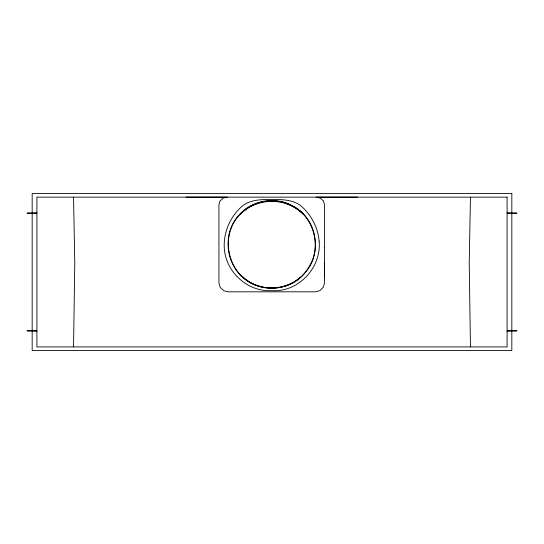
<?xml version="1.0" encoding="UTF-8"?>
<svg xmlns="http://www.w3.org/2000/svg" width="544" height="544" viewBox="0 0 544 544"><rect width="100%" height="100%" fill="white"/><g stroke="black" fill="none" stroke-linecap="round" stroke-linejoin="round"><path stroke-width="0.82" d="M324.482 273.006L324.469 247.411M73.542 346.916L74.78 262.847L73.542 197.139M470.458 197.139L469.22 262.847L470.458 346.916M240.23 213.806C220.884 232.689 225.4 267.226 248.057 281.472C265.88 292.958 291.611 289.68 305 272.857C322.966 253.116 316.88 218.321 293.121 206.128C276.447 196.323 253.429 199.723 240.23 213.806C246.609 207.992 254.3 203.68 262.786 201.926M240.441 214.016C221.422 232.614 225.658 266.213 247.432 280.84C267.124 294.066 296.46 288.334 308.53 267.539C322.028 247.534 314.289 217.491 292.978 206.387C276.42 196.649 253.552 200.022 240.441 214.016C257.135 197.214 286.321 197.214 303.008 214.016M300.295 277.114C285.076 291.829 258.509 291.4 243.161 277.114M357.449 197.139L316.044 197.139L320.192 198.084L323.442 200.926L324.523 204.551L324.469 247.724M36.904 212.854L27.2 212.854L27.2 213.493L36.904 213.493M507.096 212.854L516.8 212.854L516.8 213.493L507.096 213.493M36.904 330.446L27.2 330.446L27.2 331.112L36.904 331.112M507.096 330.446L516.8 330.446L516.8 331.112L507.096 331.112M186 197.139L227.412 197.139L223.264 198.084L220.014 200.926L218.933 204.551L218.933 282.73L220.089 287.171L223.57 290.652L228.011 291.815L315.438 291.815L319.886 290.652L323.36 287.171L324.523 282.73L324.38 262.847M287.708 203.973L292.876 206.305L297.799 209.44L303.219 213.806M324.496 274.7L324.523 277.236M508.164 212.854L508.164 213.493M508.164 330.446L508.164 331.112M35.836 212.854L35.836 213.493M35.836 330.446L35.836 331.112M319.131 241.094C321.728 267.478 298.391 292.563 271.728 290.639C248.35 292.006 226.977 273.251 224.434 250.09C222.904 234.029 229.35 217.947 241.155 207.04C249.424 199.478 261.181 199.471 271.728 199.498C282.275 199.471 294.032 199.478 302.294 207.04C311.787 216.016 318.016 228.011 319.131 241.094M511.829 193.514L32.171 193.514L32.171 350.486L511.829 350.486L511.829 193.514M507.096 197.139L36.904 197.139L36.904 346.916L507.096 346.916L507.096 197.139"/></g></svg>
